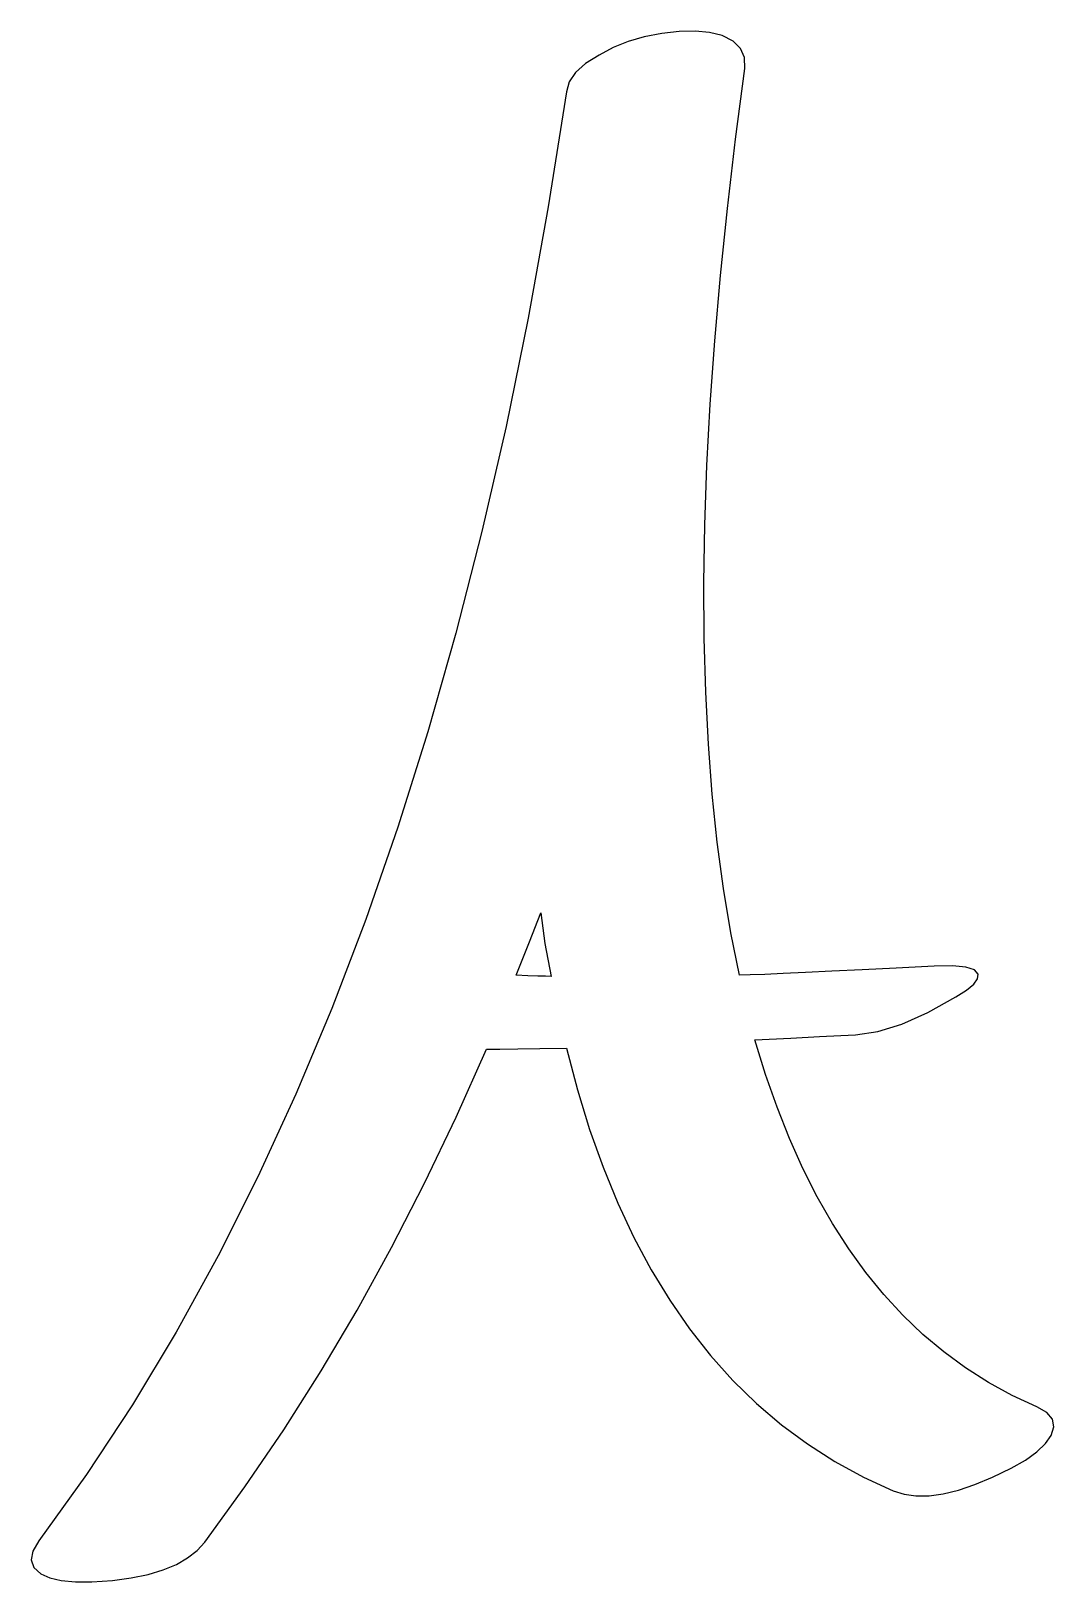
# Model space of a CAD drawing. Extents: x 0 to 13.9, y -1.1 to 19.9.
import ezdxf

# ---------------------------------------------------------------- set-up
doc = ezdxf.new("R2010")
doc.units = 0
doc.layers.get('0').update_dxf_attribs({"linetype": 'CONTINUOUS'})

msp = doc.modelspace()

# ---------------------------------------------------------------- linework, layer by layer
at = {"color": 0}
for p, q in [((8.10064, 19.7674), (7.89665, 19.685)), ((8.32026, 19.8308), (8.10064, 19.7674)), ((8.55556, 19.875), (8.32026, 19.8308)), ((8.79428, 19.9046), (8.55556, 19.875)), ((9.01042, 19.9097), (8.79428, 19.9046)), ((9.204, 19.8907), (9.01042, 19.9097)), ((9.375, 19.8472), (9.204, 19.8907)), ((9.52431, 19.7726), (9.375, 19.8472)), ((9.625, 19.6736), (9.52431, 19.7726)), ((7.70833, 19.5833), (7.52425, 19.4688)), ((7.89665, 19.685), (7.70833, 19.5833)), ((9.67708, 19.5504), (9.625, 19.6736)), ((9.68056, 19.4028), (9.67708, 19.5504)), ((7.38883, 19.3472), (7.30203, 19.2188)), ((7.52425, 19.4688), (7.38883, 19.3472)), ((9.55496, 18.4417), (9.68056, 19.4028)), ((7.30203, 19.2188), (7.26389, 19.0833)), ((7.26389, 19.0833), (7.01785, 17.5287)), ((9.44553, 17.5062), (9.55496, 18.4417)), ((7.01785, 17.5287), (6.74501, 16.0179)), ((9.35226, 16.5967), (9.44553, 17.5062)), ((9.27518, 15.7126), (9.35226, 16.5967)), ((6.74501, 16.0179), (6.44536, 14.5506)), ((9.21425, 14.8544), (9.27518, 15.7126)), ((9.16949, 14.0219), (9.21425, 14.8544)), ((6.44536, 14.5506), (6.11893, 13.1268)), ((9.1409, 13.2151), (9.16949, 14.0219)), ((6.11893, 13.1268), (5.76568, 11.7467)), ((9.12847, 12.434), (9.1409, 13.2151)), ((9.13222, 11.6787), (9.12847, 12.434)), ((5.76568, 11.7467), (5.38564, 10.4102)), ((9.15213, 10.949), (9.13222, 11.6787)), ((9.18821, 10.2451), (9.15213, 10.949)), ((5.38564, 10.4102), (4.97879, 9.11735)), ((9.24046, 9.56685), (9.18821, 10.2451)), ((9.30886, 8.91433), (9.24046, 9.56685)), ((4.97879, 9.11735), (4.54514, 7.86806)), ((9.39344, 8.28754), (9.30886, 8.91433)), ((9.49419, 7.68647), (9.39344, 8.28754)), ((4.54514, 7.86806), (4.08469, 6.66243)), ((6.76383, 7.56597), (6.91667, 7.95833)), ((6.91667, 7.95833), (6.97217, 7.54172)), ((9.61111, 7.11111), (9.49419, 7.68647)), ((6.58333, 7.11111), (6.76383, 7.56597)), ((6.97217, 7.54172), (7.05556, 7.09722)), ((10.5069, 7.14936), (10.2036, 7.13525)), ((10.8633, 7.1665), (10.5069, 7.14936)), ((11.2726, 7.18668), (10.8633, 7.1665)), ((11.7348, 7.2099), (11.2726, 7.18668)), ((12.25, 7.23611), (11.7348, 7.2099)), ((12.4957, 7.23975), (12.25, 7.23611)), ((12.6771, 7.22239), (12.4957, 7.23975)), ((12.7943, 7.18419), (12.6771, 7.22239)), ((12.8472, 7.125), (12.7943, 7.18419)), ((6.74306, 7.10504), (6.58333, 7.11111)), ((6.875, 7.10069), (6.74306, 7.10504)), ((6.97917, 7.0981), (6.875, 7.10069)), ((7.05556, 7.09722), (6.97917, 7.0981)), ((9.75564, 7.11615), (9.61111, 7.11111)), ((9.95313, 7.12418), (9.75564, 7.11615)), ((10.2036, 7.13525), (9.95313, 7.12418)), ((12.6857, 6.91151), (12.7847, 6.99311)), ((12.7847, 6.99311), (12.8385, 7.06429)), ((12.8385, 7.06429), (12.8472, 7.125)), ((12.1649, 6.60508), (12.5417, 6.81944)), ((12.5417, 6.81944), (12.6857, 6.91151)), ((4.08469, 6.66243), (3.59744, 5.50043)), ((11.8125, 6.44797), (12.1649, 6.60508)), ((11.1806, 6.30556), (11.4844, 6.34814)), ((11.4844, 6.34814), (11.8125, 6.44797)), ((5.77143, 5.18951), (6.18056, 6.11111)), ((6.18056, 6.11111), (6.36285, 6.11199)), ((6.36285, 6.11199), (6.60417, 6.11458)), ((6.60417, 6.11458), (6.90451, 6.11893)), ((6.90451, 6.11893), (7.26389, 6.125)), ((7.26389, 6.125), (7.41297, 5.56125)), ((9.81944, 6.23611), (10.3055, 6.26133)), ((9.96294, 5.76915), (9.81944, 6.23611)), ((10.3055, 6.26133), (10.6944, 6.28125)), ((10.6944, 6.28125), (10.9861, 6.29601)), ((10.9861, 6.29601), (11.1806, 6.30556)), ((10.1191, 5.32297), (9.96294, 5.76915)), ((3.59744, 5.50043), (3.08339, 4.38206)), ((7.41297, 5.56125), (7.57915, 5.02263)), ((10.288, 4.89763), (10.1191, 5.32297)), ((5.34283, 4.29258), (5.77143, 5.18951)), ((7.57915, 5.02263), (7.76237, 4.50917)), ((10.4696, 4.49311), (10.288, 4.89763)), ((7.76237, 4.50917), (7.96263, 4.02089)), ((10.6639, 4.10943), (10.4696, 4.49311)), ((3.08339, 4.38206), (2.54254, 3.30729)), ((4.89469, 3.42042), (5.34283, 4.29258)), ((7.96263, 4.02089), (8.1799, 3.55778)), ((10.8709, 3.74658), (10.6639, 4.10943)), ((11.0906, 3.40457), (10.8709, 3.74658)), ((4.42708, 2.57292), (4.89469, 3.42042)), ((8.1799, 3.55778), (8.41422, 3.11985)), ((11.3229, 3.08333), (11.0906, 3.40457)), ((2.54254, 3.30729), (1.97487, 2.27615)), ((8.41422, 3.11985), (8.66558, 2.70708)), ((11.5679, 2.78299), (11.3229, 3.08333)), ((11.8257, 2.50347), (11.5679, 2.78299)), ((3.93989, 1.75022), (4.42708, 2.57292)), ((8.66558, 2.70708), (8.93397, 2.3195)), ((8.93397, 2.3195), (9.2194, 1.95708)), ((12.0961, 2.24479), (11.8257, 2.50347)), ((1.97487, 2.27615), (1.38043, 1.28863)), ((12.3793, 2.00694), (12.0961, 2.24479)), ((9.2194, 1.95708), (9.52186, 1.61985)), ((12.6751, 1.78993), (12.3793, 2.00694)), ((3.43317, 0.952257), (3.93989, 1.75022)), ((12.9837, 1.59375), (12.6751, 1.78993)), ((9.52186, 1.61985), (9.84136, 1.30778)), ((13.3049, 1.4184), (12.9837, 1.59375)), ((1.38043, 1.28863), (0.759169, 0.344726)), ((9.84136, 1.30778), (10.1779, 1.02089)), ((13.6389, 1.26389), (13.3049, 1.4184)), ((13.776, 1.1875), (13.6389, 1.26389)), ((13.8542, 1.09722), (13.776, 1.1875)), ((13.8733, 0.993056), (13.8542, 1.09722)), ((2.9069, 0.179036), (3.43317, 0.952257)), ((10.1779, 1.02089), (10.5315, 0.759169)), ((13.7578, 0.763889), (13.8333, 0.875)), ((13.8333, 0.875), (13.8733, 0.993056)), ((10.5315, 0.759169), (10.9021, 0.522624)), ((13.487, 0.541721), (13.6424, 0.652778)), ((13.6424, 0.652778), (13.7578, 0.763889)), ((10.9021, 0.522624), (11.2897, 0.311253)), ((13.0388, 0.307346), (13.2917, 0.430556)), ((13.2917, 0.430556), (13.487, 0.541721)), ((0.759169, 0.344726), (0.111111, -0.555556)), ((11.2897, 0.311253), (11.6944, 0.125)), ((12.8012, 0.208387), (13.0388, 0.307346)), ((2.36111, -0.569444), (2.9069, 0.179036)), ((11.6944, 0.125), (11.8409, 0.078179)), ((11.8409, 0.078179), (12.0026, 0.05561)), ((12.0026, 0.05561), (12.1795, 0.057346)), ((12.1795, 0.057346), (12.3715, 0.083388)), ((12.3715, 0.083388), (12.5788, 0.133735)), ((12.5788, 0.133735), (12.8012, 0.208387)), ((0.111111, -0.555556), (0.02946, -0.692708)), ((2.25825, -0.68419), (2.36111, -0.569444)), ((0.02946, -0.692708), (0.00689, -0.8125)), ((0.00689, -0.8125), (0.043348, -0.914931)), ((1.977, -0.873426), (2.13021, -0.785536)), ((2.13021, -0.785536), (2.25825, -0.68419)), ((0.043348, -0.914931), (0.138889, -1)), ((0.138889, -1), (0.260417, -1.05382)), ((1.36632, -1.05637), (1.59506, -1.00884)), ((1.59506, -1.00884), (1.79861, -0.947863)), ((1.79861, -0.947863), (1.977, -0.873426)), ((0.260417, -1.05382), (0.416667, -1.09028)), ((0.416667, -1.09028), (0.607639, -1.10938)), ((0.607639, -1.10938), (0.833333, -1.11111)), ((0.833333, -1.11111), (1.11241, -1.09044)), ((1.11241, -1.09044), (1.36632, -1.05637))]:
    msp.add_line(p, q, dxfattribs=at)

doc.saveas('drawing.dxf')
